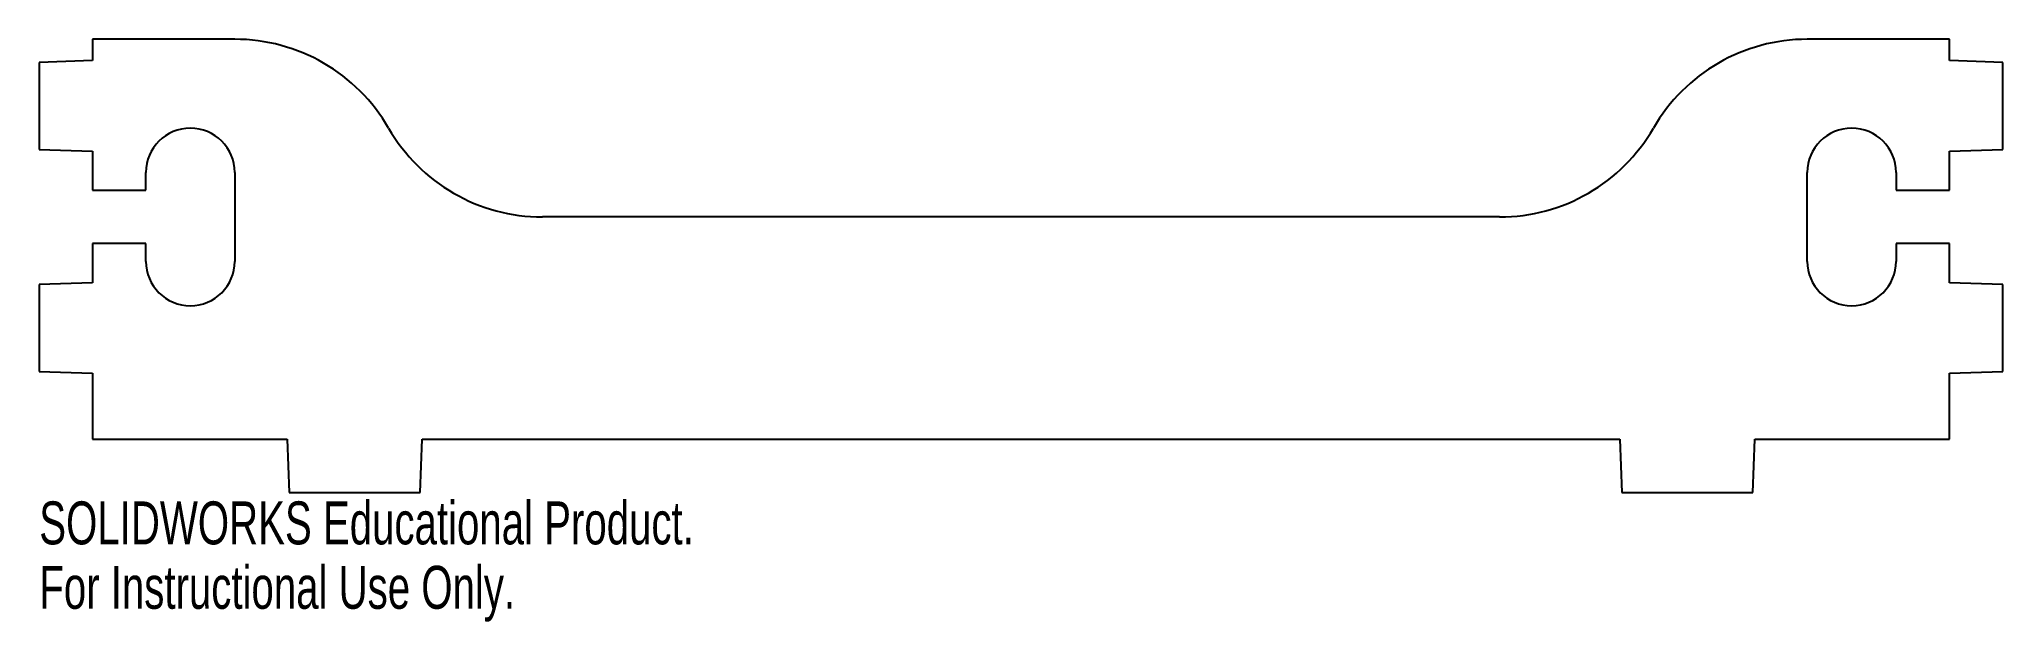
# Model space of a CAD drawing. Header units: millimetres. Extents: x -110 to 110, y -21 to 45.
import ezdxf

# ---------------------------------------------------------------- set-up
doc = ezdxf.new("R2010")
doc.units = ezdxf.units.MM
doc.styles.add('SLDTEXTSTYLE0', font='TXT', dxfattribs={"width": 0.7})

msp = doc.modelspace()

# ---------------------------------------------------------------- linework, layer by layer
at = {"color": 7, "linetype": 'Continuous', "lineweight": 25}
for p, q in [((-88.5, 45), (-104.5, 45)), ((-104.5, 45), (-104.5, 42.6)), ((104.5, 45), (88.5, 45)), ((104.5, 42.6), (104.5, 45)), ((-104.5, 42.6), (-110.5, 42.39)), ((-110.5, 42.39), (-110.5, 32.61)), ((110.5, 42.39), (104.5, 42.6)), ((110.5, 32.61), (110.5, 42.39)), ((-110.5, 32.61), (-104.5, 32.4)), ((-104.5, 32.4), (-104.5, 28)), ((104.5, 32.4), (110.5, 32.61)), ((104.5, 28), (104.5, 32.4)), ((-98.5, 28), (-98.5, 30)), ((-88.5, 30), (-88.5, 20)), ((88.5, 20), (88.5, 30)), ((98.5, 30), (98.5, 28)), ((-104.5, 28), (-98.5, 28)), ((98.5, 28), (104.5, 28)), ((53.86, 25), (-53.86, 25)), ((-98.5, 22), (-104.5, 22)), ((-104.5, 22), (-104.5, 17.6)), ((-98.5, 20), (-98.5, 22)), ((104.5, 22), (98.5, 22)), ((98.5, 22), (98.5, 20)), ((104.5, 17.6), (104.5, 22)), ((-104.5, 17.6), (-110.5, 17.39)), ((-110.5, 17.39), (-110.5, 7.61)), ((110.5, 17.39), (104.5, 17.6)), ((110.5, 7.61), (110.5, 17.39)), ((-110.5, 7.61), (-104.5, 7.4)), ((-104.5, 7.4), (-104.5, 0)), ((104.5, 7.4), (110.5, 7.61)), ((104.5, 0), (104.5, 7.4)), ((-104.5, 0), (-82.6, 0)), ((-82.6, 0), (-82.39, -6)), ((-67.61, -6), (-67.4, 0)), ((-67.4, 0), (67.4, 0)), ((67.4, 0), (67.61, -6)), ((82.39, -6), (82.6, 0)), ((82.6, 0), (104.5, 0)), ((-82.39, -6), (-67.61, -6)), ((67.61, -6), (82.39, -6))]:
    msp.add_line(p, q, dxfattribs=at)
for centre, radius, start, end in [((-88.5, 25), 20, 30, 90), ((88.5, 25), 20, 90, 150), ((-93.5, 30), 5, 0, 180), ((-53.86, 45), 20, 210, 270), ((53.86, 45), 20, 270, 330), ((93.5, 30), 5, 0, 180), ((-93.5, 20), 5, 180, 0), ((93.5, 20), 5, 180, 0)]:
    msp.add_arc(centre, radius, start, end, dxfattribs=at)

# ---------------------------------------------------------------- texts
at = {"color": 7, "linetype": 'Continuous', "char_height": 4.8336, "attachment_point": 1, "style": 'SLDTEXTSTYLE0'}
for s, insert in [('SOLIDWORKS Educational Product.', (-110.5, -7.02)), ('For Instructional Use Only.', (-110.5, -14.27))]:
    msp.add_mtext(s, dxfattribs=dict(at, insert=insert))

doc.saveas('drawing.dxf')
